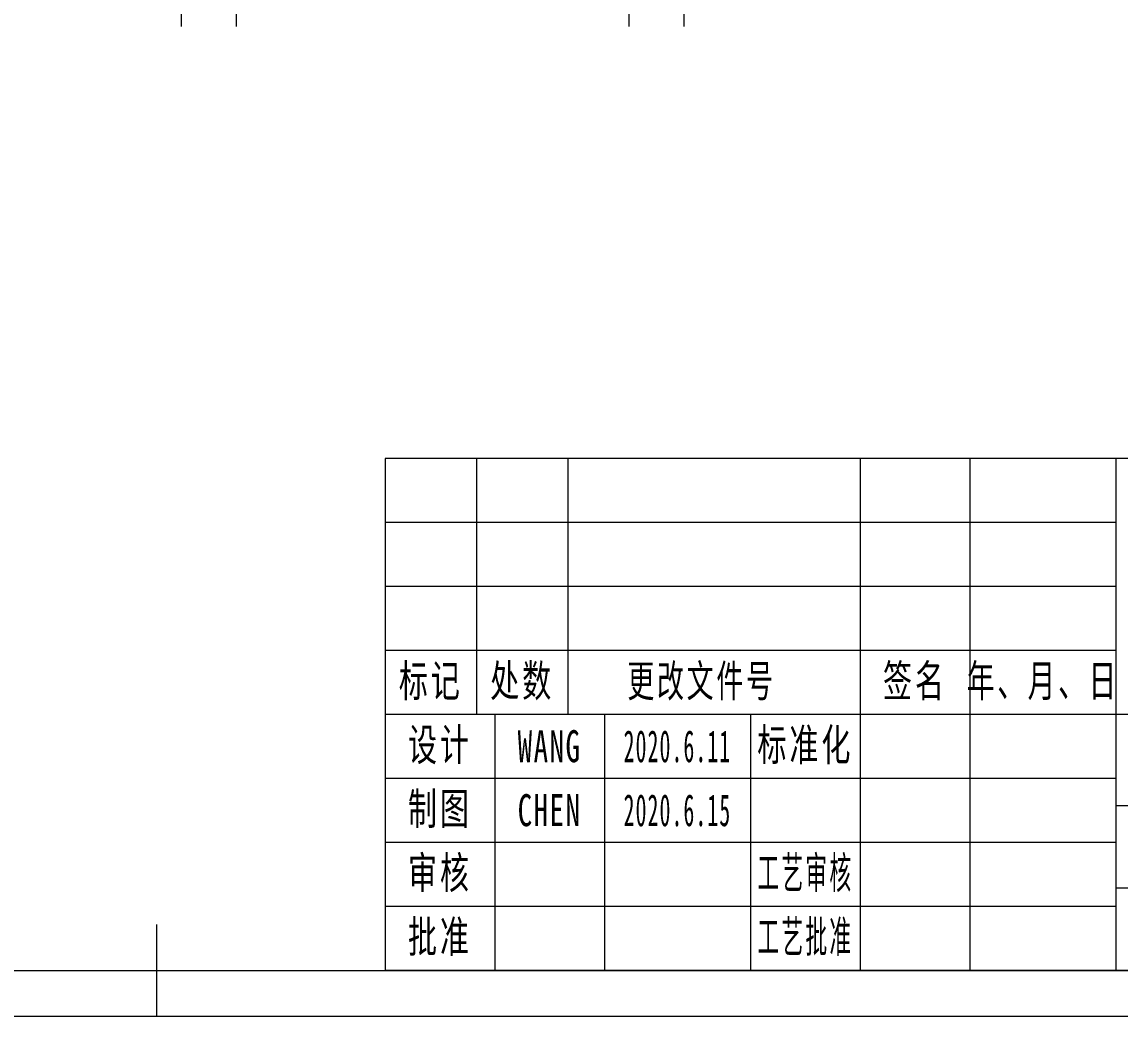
# Model space of a CAD drawing. Header units: millimetres. Extents: x -15766 to 80009, y -9701 to 15159.
# Drawn here: x -4946.3 to -4705.9, y 2838.5 to 3056 of the extents above; entities that cross this region are included whole.
import ezdxf

# ---------------------------------------------------------------- set-up
doc = ezdxf.new("R2010")
doc.units = ezdxf.units.MM
doc.linetypes.add('CENTER-HOKUTO_1', pattern=[16, 13, -1, 1, -1])
doc.linetypes.add('DASHDOT', pattern=[18.5, 12, -3, 0.5, -3])
for name, color, linetype, lineweight in [('AM_7', 2, 'CENTER-HOKUTO_1', 18), ('CDRAFT0', 7, 'Continuous', 18), ('title_frame', 7, 'Continuous', 18), ('尺寸线层', 3, 'Continuous', 18), ('粗实线层_1', 7, 'Continuous', 15), ('细实线层', 7, 'Continuous', 18)]:
    doc.layers.add(name, color=color, linetype=linetype, lineweight=lineweight)
doc.styles.add('UserTxtStyle1', font='', dxfattribs={"width": 0.618357})
doc.styles.add('UserTxtStyle2', font='', dxfattribs={"width": 0.634692})
doc.styles.add('标准', font='', dxfattribs={"width": 0.667})
doc.styles.get('UserTxtStyle1').set_extended_font_data('宋体')
doc.styles.get('UserTxtStyle2').set_extended_font_data('宋体')
doc.styles.get('标准').set_extended_font_data('宋体')

# ---------------------------------------------------------------- blocks, each defined once
blk = doc.blocks.new('*X1584')
at = {"layer": 'CDRAFT0'}
blk.add_line((0, 0), (420, 0), dxfattribs=at)
at = {"layer": '粗实线层_1'}
for p, q in [((210, 0), (210, 10)), ((25, 5), (415, 5))]:
    blk.add_line(p, q, dxfattribs=at)

msp = doc.modelspace()

# ---------------------------------------------------------------- linework, layer by layer
at = {"layer": 'AM_7', "color": 2, "linetype": 'DASHDOT', "lineweight": 13}
for p, q in [((-4911.37106, 3321.43632), (-4911.37106, 3055.03592)), ((-4899.37106, 3321.43632), (-4899.37106, 3055.03641)), ((-4813.37106, 3321.43632), (-4813.37106, 3055.03592)), ((-4801.37106, 3321.43632), (-4801.37106, 3055.03641))]:
    msp.add_line(p, q, dxfattribs=at)
at = {"layer": '粗实线层_1'}
for p, q in [((-4506.75942, 2960.48453), (-4866.75942, 2960.48453)), ((-4866.75942, 2960.48453), (-4866.75942, 2848.48453)), ((-4706.75942, 2960.48453), (-4706.75942, 2848.48453)), ((-4606.75942, 2904.48453), (-4866.75942, 2904.48453)), ((-4786.75942, 2904.48453), (-4786.75942, 2848.48453)), ((-4706.75942, 2890.48453), (-4866.75942, 2890.48453)), ((-4706.75942, 2876.48453), (-4866.75942, 2876.48453)), ((-4606.75942, 2866.48453), (-4706.75942, 2866.48453)), ((-4706.75942, 2862.48453), (-4866.75942, 2862.48453)), ((-4506.75942, 2848.48453), (-4866.75942, 2848.48453))]:
    msp.add_line(p, q, dxfattribs=at)
at = {"layer": '细实线层'}
for p, q in [((-4846.75942, 2960.48453), (-4846.75942, 2904.48453)), ((-4826.75942, 2960.48453), (-4826.75942, 2904.48453)), ((-4762.75942, 2960.48453), (-4762.75942, 2848.48453)), ((-4738.75942, 2960.48453), (-4738.75942, 2848.48453)), ((-4706.75942, 2946.48453), (-4866.75942, 2946.48453)), ((-4706.75942, 2932.48453), (-4866.75942, 2932.48453)), ((-4706.75942, 2918.48453), (-4866.75942, 2918.48453)), ((-4842.75942, 2904.48453), (-4842.75942, 2848.48453)), ((-4818.75942, 2904.48453), (-4818.75942, 2848.48453)), ((-4606.75942, 2884.48453), (-4706.75942, 2884.48453))]:
    msp.add_line(p, q, dxfattribs=at)

# ---------------------------------------------------------------- block references
at = {"layer": 'title_frame', "xscale": 2, "yscale": 2, "zscale": 2}
msp.add_blockref('*X1584', (-5336.75942, 2838.48453), dxfattribs=at)

# ---------------------------------------------------------------- texts
at = {"layer": '尺寸线层', "char_height": 7, "attachment_point": 5, "line_spacing_factor": 1.15057}
for s, insert, width, style in [('\\T1.1;标记', (-4856.75942, 2911.48453), 36, '标准'), ('\\T1.1;处数', (-4836.75942, 2911.48453), 36, '标准'), ('\\T1.1;更改文件号', (-4797.49259, 2911.43654), 60, 'UserTxtStyle1'), ('\\T1.1;签名', (-4750.75942, 2911.48453), 44, '标准'), ('\\T1.1;年、月、日', (-4722.75942, 2911.48453), 60, 'UserTxtStyle2'), ('\\T1.1;设计', (-4854.75942, 2897.48453), 44, '标准'), ('\\T1.1;标准化', (-4774.75942, 2897.48453), 44, '标准'), ('{\\T1.1;WANG}', (-4830.75942, 2897.48453), 44, '标准'), ('{\\W0.5;\\T1.1;2020.6.11}', (-4802.75942, 2897.48453), 32, '标准'), ('\\T1.1;制图', (-4854.75942, 2883.48453), 44, '标准'), ('{\\T1.1;CHEN}', (-4830.75942, 2883.48453), 44, '标准'), ('{\\W0.5;\\T1.1;2020.6.15}', (-4802.75942, 2883.48453), 32, '标准'), ('\\T1.1;审核', (-4854.75942, 2869.48453), 44, '标准'), ('{\\W0.5;\\T1.1;工艺审核}', (-4774.75942, 2869.48453), 44, '标准'), ('{\\T1.1;批准}', (-4854.75942, 2855.48453), 44, '标准'), ('{\\W0.5;\\T1.1;工艺批准}', (-4774.75942, 2855.48453), 44, '标准')]:
    msp.add_mtext(s, dxfattribs=dict(at, insert=insert, width=width, style=style))

doc.saveas('drawing.dxf')
